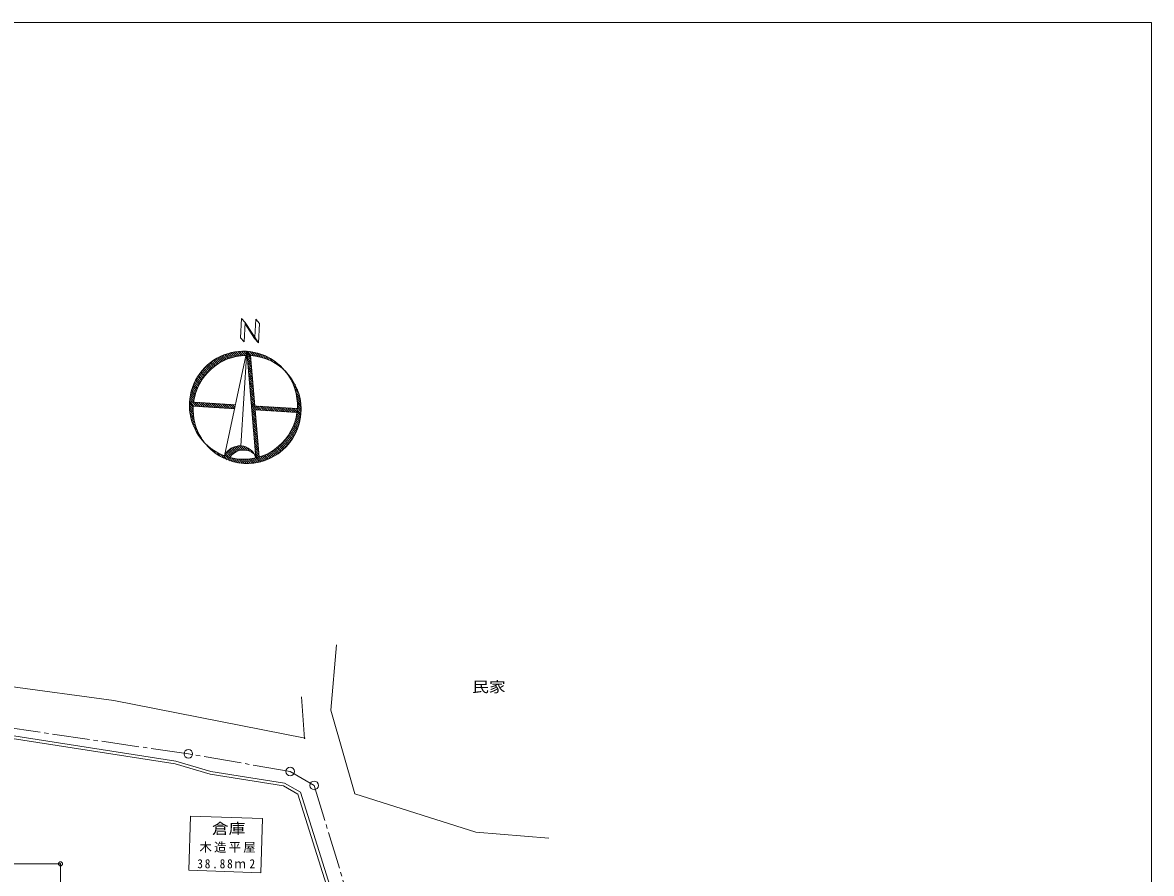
# Model space of a CAD drawing. Units: millimetres at full size, sheet at 1:400; details may follow other scales. Extents: x -8133240 to 7733239, y -5729188 to 5289189.
# Drawn here: x 52643 to 161175, y 30295 to 112045 of the extents above; entities that cross this region are included whole.
import ezdxf
from ezdxf.enums import TextEntityAlignment as Align

# ---------------------------------------------------------------- set-up
doc = ezdxf.new("R2010")
doc.units = ezdxf.units.MM
doc.header["$LTSCALE"] = 400
doc.header["$PDMODE"] = 32
doc.header["$PDSIZE"] = 400
doc.linetypes.add('CHAIN2', pattern=[12, 9, -1, 1, -1])
for name, color, linetype, lineweight in [('0-7_KIGU', 6, 'Continuous', 13), ('0-B_DOURYOKU', 4, 'Continuous', 5), ('0-E_HAISEN', 4, 'Continuous', 5), ('0-F_HIKI', 4, 'CHAIN2', 5), ('2-E', 3, 'Continuous', 5), ('7-0', 4, 'Continuous', 5), ('F-0', 4, 'Continuous', 5)]:
    doc.layers.add(name, color=color, linetype=linetype, lineweight=lineweight)
doc.styles.add('ＭＳ ゴシック', font='')
doc.styles.get('ＭＳ ゴシック').set_extended_font_data('MS Gothic')

msp = doc.modelspace()

# ---------------------------------------------------------------- linework, layer by layer
at = {"layer": '0-B_DOURYOKU'}
for q in [(46476.5, 31215.7), (56286.5, 26915.7)]:
    msp.add_line((56286.5, 31215.7), q, dxfattribs=at)
msp.add_point((56286.5, 31215.7), dxfattribs=at)
at = {"layer": '0-E_HAISEN'}
msp.add_line((79760.9, 43233.2), (79459.4, 47267.9), dxfattribs=at)
for points in [[(2400.1, 63212), (243.8, 57629.4), (15559.8, 51980.3), (40538.4, 49732.7), (61421.5, 46897), (79809.9, 43292.1)], [(82835.3, 52241.9), (82284.9, 45975.3), (84596.8, 37937.7), (96215.3, 34266.5), (103249, 33692.1)], [(44061, -44250.1), (43995.3, -49638.5), (44767, -58170.4), (56928.1, -56814.4), (67661.5, -54994.5), (81885.5, -52385.7), (84615.4, -51311.7), (84615.4, -36962.5), (84698, -21989.4), (85193.4, -11068.8), (86437.8, 6498.3), (86104.1, 7270.1), (86227.6, 14144.6), (84316.1, 22310.1), (79361, 38112.1), (77810.8, 38978.4), (70753.5, 40099.2), (67385.3, 41091.1), (38037.6, 45661.8), (24377, 46819.1), (14370.4, 48145.1), (12414.9, 47941.4)], [(45028.1, -57850.6), (56887.9, -56528.2), (67611.2, -54710), (81805.8, -52106.6), (84326.5, -51114.9), (84326.5, -36961.7), (84409.1, -21982), (84905, -11052), (86144.7, 6448.4), (85814.1, 7212.8), (85938.1, 14113.8), (84037.2, 22233.8), (79119.8, 37916), (77714.8, 38701.1), (70689.8, 39816.9), (67322, 40808.6), (38003.2, 45374.8)]]:
    msp.add_lwpolyline(points, dxfattribs=at)
msp.add_lwpolyline([(68612.3, 30605.4), (75541.4, 30363.4), (75722.8, 35560.2), (68793.7, 35802.2)], close=True, dxfattribs=at)
at = {"layer": '0-F_HIKI'}
msp.add_lwpolyline([(86179.4, -37240), (85424.3, -20207.9), (86473, -8314.8), (87018.4, 1312.9), (87102.3, 14128.9), (85885.7, 21596.2), (80683.8, 38754.1), (78376.5, 40096.6), (68581, 41774.6), (37285.6, 46347.2)], dxfattribs=at)
at = {"layer": '0-F_HIKI', "linetype": 'Continuous'}
for centre in [(68581, 41774.6), (78376.5, 40096.6), (80683.8, 38754.1)]:
    msp.add_circle(centre, 413.3, dxfattribs=at)
at = {"layer": '7-0', "color": 7, "lineweight": 18}
msp.add_lwpolyline([(-159222.4, 112044.6), (161174.9, 112044.6), (161174.9, -109514.8), (-159222.4, -109514.8)], dxfattribs=at)
at = {"layer": 'F-0'}
for p, q in [((73703, 83623), (73588.8, 81768.1)), ((73703, 83623), (74058.3, 83221.1)), ((74058.3, 83221.1), (73944.1, 81366.2)), ((74050, 83085.9), (74955.5, 81684)), ((74058.3, 83221.1), (75310.8, 81282.1)), ((75069.7, 83538.9), (74963.9, 81819.2)), ((75069.7, 83538.9), (75425, 83137)), ((75425, 83137), (75310.8, 81282.1)), ((73588.8, 81768.1), (73944.1, 81366.2)), ((74955.5, 81684), (75310.8, 81282.1)), ((74194.2, 80458.7), (72065.2, 70409.1)), ((72656.3, 80323.4), (73011.6, 79921.5)), ((72816.6, 80359.4), (73172, 79957.5)), ((72981, 80390.9), (73336.4, 79989)), ((73149.7, 80417.6), (73505, 80015.7)), ((73322.9, 80439.1), (73678.2, 80037.1)), ((73501, 80455), (73856.3, 80053.1)), ((74194.2, 80458.7), (73635, 71372.5)), ((73684.4, 80465), (74039.7, 80063.1)), ((73873.5, 80468.5), (74133.9, 80174)), ((74068.9, 80464.9), (74171, 80349.4)), ((74194.2, 80458.7), (74549.5, 80056.8)), ((74194.2, 80458.7), (75074.9, 70223.9)), ((74271.3, 80453.4), (74626.6, 80051.5)), ((74481.5, 80433), (74836.8, 80031.1)), ((74700.7, 80402.5), (75056, 80000.6)), ((74930.2, 80360.2), (75285.6, 79958.3)), ((70531.3, 79248.4), (70886.6, 78846.5)), ((70642.8, 79339.7), (70998.1, 78937.8)), ((70757, 79428), (71112.3, 79026.1)), ((70873.9, 79513.2), (71229.2, 79111.3)), ((70993.4, 79595.4), (71348.7, 79193.5)), ((71115.7, 79674.5), (71471, 79272.6)), ((71240.7, 79750.5), (71596, 79348.6)), ((71368.5, 79823.3), (71723.8, 79421.4)), ((71499.2, 79893), (71854.5, 79491.1)), ((71632.7, 79959.3), (71988.1, 79557.4)), ((71769.3, 80022.3), (72124.6, 79620.4)), ((71908.9, 80081.8), (72264.2, 79679.9)), ((72051.6, 80137.8), (72406.9, 79735.8)), ((72197.6, 80190), (72552.9, 79788.1)), ((72346.9, 80238.5), (72702.3, 79836.6)), ((72499.8, 80283), (72855.1, 79881.1)), ((74207.1, 80308.5), (74562.4, 79906.6)), ((74227.8, 80067.7), (74583.1, 79665.8)), ((74248.6, 79826.8), (74603.9, 79424.9)), ((74269.3, 79585.9), (74624.6, 79184.1)), ((74290, 79345.1), (74645.3, 78943.2)), ((74549.5, 80056.8), (74966.7, 75208.8)), ((75172.2, 80303.9), (75527.5, 79902)), ((75429.4, 80230.5), (75784.7, 79828.6)), ((75705.9, 80135.1), (76061.2, 79733.2)), ((76008.7, 80010), (76364.1, 79608.1)), ((76350.9, 79840.4), (76706.2, 79438.5)), ((76763.3, 79591.2), (77118.7, 79189.3)), ((69563.4, 78169.2), (69918.7, 77767.3)), ((69647.8, 78291.1), (70003.1, 77889.2)), ((69735, 78409.8), (70090.4, 78007.9)), ((69825.1, 78525.4), (70180.4, 78123.5)), ((69917.9, 78637.8), (70273.2, 78235.9)), ((70013.4, 78747.1), (70368.8, 78345.2)), ((70111.7, 78853.4), (70467, 78451.5)), ((70212.6, 78956.7), (70567.9, 78554.8)), ((70316.2, 79057), (70671.5, 78655)), ((70422.4, 79154.2), (70777.7, 78752.3)), ((74310.7, 79104.2), (74666, 78702.3)), ((74331.5, 78863.4), (74686.8, 78461.5)), ((74352.2, 78622.5), (74707.5, 78220.6)), ((74372.9, 78381.6), (74728.2, 77979.7)), ((69001, 77066), (69356.3, 76664.1)), ((69059.3, 77217.4), (69414.6, 76815.5)), ((69121.3, 77364.7), (69476.6, 76962.8)), ((69186.9, 77508), (69542.2, 77106)), ((69255.8, 77647.4), (69611.2, 77245.5)), ((69328.1, 77783.1), (69683.4, 77381.2)), ((69403.5, 77915.2), (69758.8, 77513.3)), ((69481.9, 78043.9), (69837.2, 77642)), ((74393.6, 78140.8), (74748.9, 77738.9)), ((74414.4, 77899.9), (74769.7, 77498)), ((74435.1, 77659.1), (74790.4, 77257.2)), ((74455.8, 77418.2), (74811.1, 77016.3)), ((74476.5, 77177.3), (74831.8, 76775.4)), ((78340.1, 78025.1), (78448.6, 77902.4)), ((78512.1, 77613.2), (78867.4, 77211.3)), ((78708.8, 77173.3), (79064.1, 76771.4)), ((68741.4, 76055.1), (69096.8, 75653.1)), ((68772.4, 76237.4), (69127.8, 75835.5)), ((68808.8, 76413.7), (69164.2, 76011.7)), ((68850.2, 76584.3), (69205.5, 76182.4)), ((68896.2, 76749.7), (69251.5, 76347.8)), ((68946.5, 76910.1), (69301.9, 76508.2)), ((74497.2, 76936.5), (74852.6, 76534.6)), ((74518, 76695.6), (74873.3, 76293.7)), ((74538.7, 76454.8), (74894, 76052.9)), ((74559.4, 76213.9), (74914.7, 75812)), ((74580.2, 75973), (74935.5, 75571.1)), ((78835.1, 76812.9), (79190.4, 76411)), ((78922.2, 76497), (79277.5, 76095.1)), ((78982.9, 76210.9), (79338.2, 75809)), ((68682.7, 75251.8), (69038, 74849.9)), ((68686.1, 75465.4), (69041.4, 75063.5)), ((68688.6, 75027.7), (69043.9, 74625.8)), ((68692.5, 75594.9), (73106.3, 75323.3)), ((68692.5, 75594.9), (69047.8, 75193)), ((68697.6, 75669.8), (68767.9, 75590.3)), ((68716.3, 75866.1), (68971.2, 75577.7)), ((68767.9, 75590.2), (69123.2, 75188.4)), ((68971.2, 75577.7), (69326.5, 75175.9)), ((69047.8, 75193), (73026.8, 74948.1)), ((69174.5, 75565.3), (69529.7, 75163.3)), ((69377.7, 75552.7), (69733, 75150.8)), ((69581, 75540.2), (69936.3, 75138.3)), ((69784.3, 75527.7), (70139.5, 75125.8)), ((69987.5, 75515.2), (70342.8, 75113.3)), ((70190.8, 75502.7), (70546.1, 75100.8)), ((70394.1, 75490.2), (70749.3, 75088.3)), ((70597.3, 75477.7), (70952.6, 75075.8)), ((70800.6, 75465.2), (71155.9, 75063.3)), ((71003.9, 75452.7), (71359.1, 75050.8)), ((71207.1, 75440.1), (71562.4, 75038.3)), ((71410.4, 75427.6), (71765.7, 75025.7)), ((71613.7, 75415.1), (71969, 75013.2)), ((71816.9, 75402.6), (72172.2, 75000.7)), ((72020.2, 75390.1), (72375.5, 74988.2)), ((72223.4, 75377.6), (72578.8, 74975.7)), ((72426.7, 75365.1), (72782, 74963.2)), ((72630, 75352.6), (72985.3, 74950.7)), ((72833.2, 75340.1), (73056.4, 75087.7)), ((73036.5, 75327.6), (73093.5, 75263.1)), ((74600.9, 75732.2), (74956.2, 75330.3)), ((74621.6, 75491.3), (75221.2, 74813.1)), ((74642.3, 75250.5), (75017.9, 74825.6)), ((74644.2, 75229.1), (74999.6, 74826.7)), ((74644.2, 75228.6), (79058, 74957)), ((74663.1, 75009.6), (75018.4, 74607.7)), ((75069.2, 75202.5), (75424.5, 74800.6)), ((75272.5, 75190), (75627.7, 74788.1)), ((75475.7, 75177.5), (75831, 74775.6)), ((75679, 75165), (76034.3, 74763)), ((75882.2, 75152.4), (76237.5, 74750.6)), ((76085.5, 75139.9), (76440.8, 74738.1)), ((76288.8, 75127.4), (76644.1, 74725.5)), ((76492, 75114.9), (76847.3, 74713)), ((76695.3, 75102.4), (77050.6, 74700.5)), ((76898.6, 75089.9), (77253.9, 74688)), ((77101.8, 75077.4), (77457.1, 74675.5)), ((77305.1, 75064.9), (77660.4, 74663)), ((77508.4, 75052.4), (77863.7, 74650.5)), ((77711.6, 75039.9), (78066.9, 74638)), ((77914.9, 75027.4), (78270.2, 74625.5)), ((78118.2, 75014.8), (78473.5, 74613)), ((78321.5, 75002.3), (78676.8, 74600.5)), ((78524.7, 74989.8), (78880, 74587.9)), ((78728, 74977.3), (79026.8, 74639.4)), ((78931.3, 74964.8), (79046, 74835)), ((79024.3, 75946.7), (79379.6, 75544.8)), ((79050.5, 75699.6), (79405.8, 75297.7)), ((79062.2, 75034.1), (79417.5, 74632.3)), ((79064.3, 75466.6), (79419.6, 75064.7)), ((79067.7, 75245.3), (79423, 74843.5)), ((68705.3, 74791.4), (69060.6, 74389.5)), ((68735, 74540.4), (69090.4, 74138.5)), ((68780.8, 74271.2), (69136.1, 73869.3)), ((68847.4, 73978.5), (69202.7, 73576.6)), ((74683.8, 74768.7), (75039.1, 74366.8)), ((74704.6, 74527.9), (75059.8, 74126)), ((74725.3, 74287), (75080.5, 73885.1)), ((74746, 74046.2), (75101.3, 73644.2)), ((74766.7, 73805.3), (75122, 73403.4)), ((74999.5, 74826.7), (75388.3, 70308.7)), ((74999.6, 74826.7), (79020.8, 74579.3)), ((78889.1, 73925.4), (79244.4, 73523.5)), ((78931.7, 74094.7), (79286.9, 73692.8)), ((78969.3, 74269.5), (79324.6, 73867.6)), ((79001.8, 74450.3), (79357, 74048.4)), ((79028.4, 74637.6), (79383.7, 74235.7)), ((79048.8, 74831.9), (79404.1, 74430)), ((68942.8, 73653.2), (69298.1, 73251.3)), ((69082.6, 73277.6), (69437.9, 72875.6)), ((69308.4, 72804.7), (69663.8, 72402.8)), ((74787.4, 73564.4), (75142.7, 73162.5)), ((74808.2, 73323.6), (75163.5, 72921.7)), ((74828.9, 73082.7), (75184.2, 72680.8)), ((74849.6, 72841.8), (75204.9, 72440)), ((78403.7, 72735.2), (78759, 72333.3)), ((78476.8, 72870), (78832, 72468.1)), ((78546.6, 73008.4), (78901.8, 72606.5)), ((78613, 73150.7), (78968.2, 72748.8)), ((78675.9, 73296.9), (79031.2, 72895.1)), ((78735.2, 73447.3), (79090.5, 73045.4)), ((78790.6, 73602), (79145.9, 73200.1)), ((78842, 73761.3), (79197.3, 73359.4)), ((74870.4, 72601), (75225.6, 72199.1)), ((74891.1, 72360.1), (75246.4, 71958.3)), ((74911.8, 72119.3), (75267.1, 71717.4)), ((74932.5, 71878.4), (75287.8, 71476.5)), ((74953.2, 71637.6), (75308.5, 71235.7)), ((77613.6, 71672.2), (77968.9, 71270.3)), ((77712.5, 71777.6), (78067.8, 71375.7)), ((77808.7, 71886.2), (78164.1, 71484.4)), ((77902.3, 71997.9), (78257.5, 71596)), ((77993, 72112.6), (78348.3, 71710.7)), ((78081, 72230.6), (78436.3, 71828.7)), ((78166.1, 72351.7), (78521.4, 71949.8)), ((78248.3, 72476.1), (78603.6, 72074.2)), ((78327.5, 72603.9), (78682.8, 72202)), ((70862.7, 71046.6), (71218, 70644.7)), ((71304.3, 70764.5), (71659.6, 70362.7)), ((71659.9, 70579.6), (72015.2, 70177.8)), ((72186.2, 70636.6), (72512.6, 70267.4)), ((72271.7, 70757.4), (72627, 70355.5)), ((72366.1, 70867.9), (72721.4, 70466.1)), ((72469.3, 70968.7), (72824.6, 70566.8)), ((72581.1, 71059.7), (72936.4, 70657.8)), ((72701.5, 71140.9), (73056.8, 70739)), ((72830.9, 71211.9), (73186.2, 70810)), ((72970, 71272), (73325.2, 70870.1)), ((73119.5, 71320.3), (73474.8, 70918.4)), ((73281, 71355), (73636.3, 70953.1)), ((73456.9, 71373.5), (73812.2, 70971.6)), ((73650.9, 71371.4), (74006.2, 70969.5)), ((73870.6, 71340.3), (74225.9, 70938.4)), ((74133.8, 71260.1), (74489, 70858.2)), ((74526.2, 71033.6), (74881.5, 70631.7)), ((74974, 71396.7), (75329.3, 70994.8)), ((74994.7, 71155.8), (75350, 70753.9)), ((75015.4, 70915), (75370.7, 70513.1)), ((75036.2, 70674.1), (75364.8, 70302.4)), ((76083.6, 70576.4), (76438.9, 70174.5)), ((76217.9, 70641.9), (76573.2, 70240)), ((76349.3, 70710.7), (76704.6, 70308.8)), ((76477.8, 70782.7), (76833.1, 70380.8)), ((76603.6, 70857.9), (76958.9, 70456)), ((76726.5, 70936.3), (77081.8, 70534.4)), ((76846.7, 71017.7), (77202, 70615.8)), ((76964.3, 71102.1), (77319.6, 70700.3)), ((77079.1, 71189.6), (77434.4, 70787.8)), ((77191.3, 71280.2), (77546.6, 70878.3)), ((77300.9, 71373.7), (77656.2, 70971.8)), ((77407.8, 71470.2), (77763, 71068.3)), ((77512, 71569.7), (77867.3, 71167.8)), ((71971.1, 70445.2), (72326.4, 70043.3)), ((72110.5, 70504.9), (72245.8, 70351.9)), ((72253.4, 70343.1), (72608.7, 69941.3)), ((72515, 70264.7), (72870.3, 69862.8)), ((72760.5, 70204.5), (73115.8, 69802.6)), ((72992.9, 70158.9), (73348.2, 69757)), ((73214.6, 70125.6), (73569.9, 69723.7)), ((73427, 70102.8), (73782.3, 69700.9)), ((73631.3, 70089.1), (73986.6, 69687.2)), ((73828.4, 70083.6), (74183.7, 69681.7)), ((74019, 70085.4), (74374.3, 69683.5)), ((74203.8, 70093.8), (74559.1, 69691.9)), ((74383.2, 70108.3), (74738.4, 69706.4)), ((74557.6, 70128.4), (74912.9, 69726.5)), ((74727.4, 70153.8), (75082.7, 69751.9)), ((74892.8, 70184.1), (75248.1, 69782.2)), ((75054.1, 70219), (75409.4, 69817.1)), ((75056.9, 70433.3), (75209.7, 70260.4)), ((75211.6, 70258.3), (75566.9, 69856.4)), ((75365.3, 70301.8), (75720.6, 69899.9)), ((75515.6, 70349.3), (75870.8, 69947.4)), ((75662.4, 70400.6), (76017.7, 69998.7)), ((75805.9, 70455.7), (76161.2, 70053.8)), ((75946.3, 70514.3), (76301.6, 70112.4))]:
    msp.add_line(p, q, dxfattribs=at)
for centre, radius, start, end in [((73875.2, 75276), 5192.6, 86.65013, 218.01984), ((73875.2, 75276), 5192.6, 33.49814, 86.65013), ((74230.5, 74874.1), 5192.6, 91.32126, 172.2892), ((74230.5, 74874.1), 5192.6, 44.43973, 86.47881), ((74230.5, 74874.1), 5192.6, 221.93373, 39.8289), ((74230.5, 74874.1), 5192.6, 39.8289, 44.43935), ((73875.2, 75276), 5192.6, 227.71445, 33.49783), ((73891.8, 76370.3), 1603.3, 16.3633, 16.36348), ((73891.8, 76370.3), 1603.3, 16.36346, 16.36362), ((74230.5, 74874.1), 5192.6, 176.47827, 212.24831), ((73875.2, 75276), 5192.6, 218.01984, 227.71445), ((74230.5, 74874.1), 5192.6, 212.24832, 218.51736), ((74230.5, 74874.1), 5192.6, 218.51775, 221.93373), ((73536.6, 69772.2), 1603.3, 16.3633, 156.59419), ((73891.8, 69370.3), 1603.3, 51.10873, 146.54265)]:
    msp.add_arc(centre, radius, start, end, dxfattribs=at)

# ---------------------------------------------------------------- texts
at = {"layer": '0-7_KIGU', "color": 2, "style": 'ＭＳ ゴシック', "width": 1.15}
for s, p in [('民家', (95866.1, 47401.2)), ('倉庫', (70847.7, 33780.9))]:
    msp.add_text(s, height=1026, dxfattribs=at).set_placement(p, align=Align.BOTTOM_LEFT)
at = {"layer": '0-F_HIKI', "color": 3, "insert": (69443.5, 30771.7), "char_height": 879.8, "attachment_point": 7, "style": 'ＭＳ ゴシック'}
msp.add_mtext('\\T1.33;\\W0.9;38.88ｍ2', dxfattribs=at)
at = {"layer": '2-E', "insert": (69644.1, 32276.1), "char_height": 879.8, "attachment_point": 7, "style": 'ＭＳ ゴシック'}
msp.add_mtext('\\T1.17;木造平屋', dxfattribs=at)

doc.saveas('drawing.dxf')
